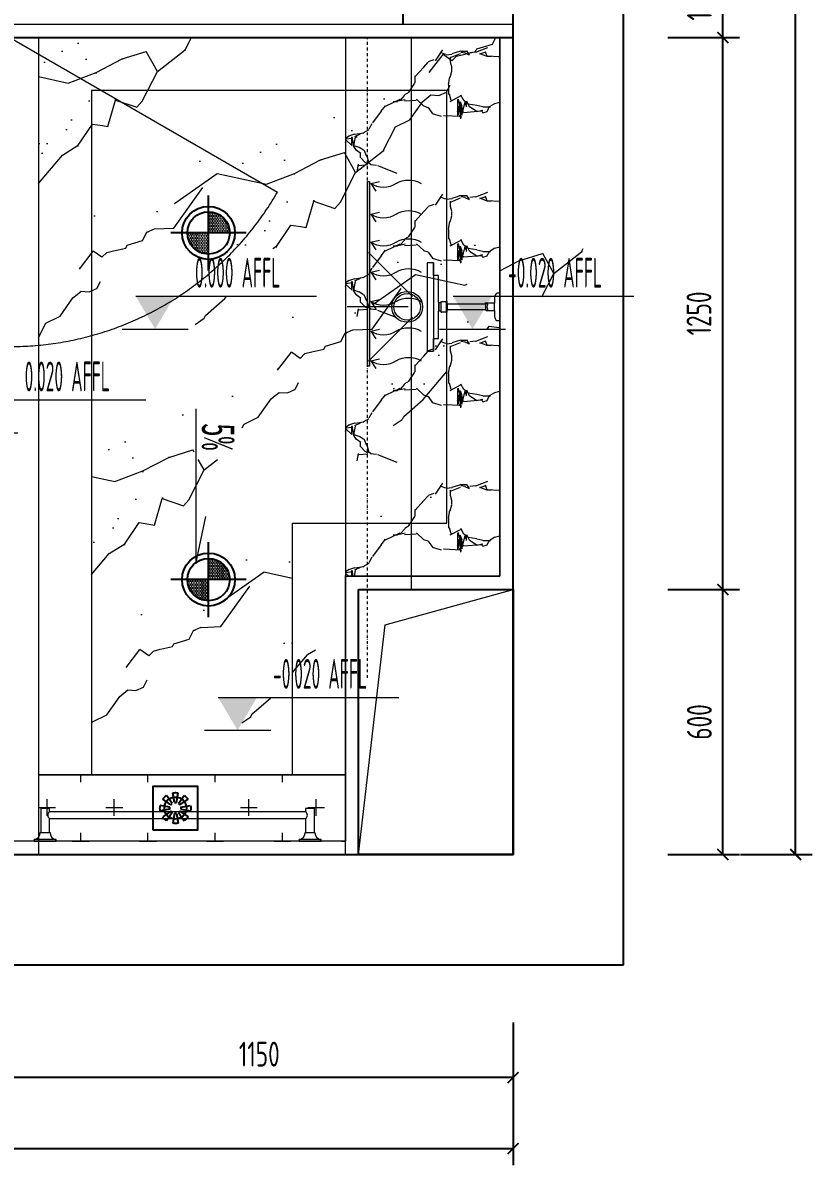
# Model space of a CAD drawing. Header units: millimetres. Extents: x 3162 to 221128, y -144913 to 11496.
# Drawn here: x 20386 to 22174, y -94248 to -91661 of the extents above; entities that cross this region are included whole.
import ezdxf
from ezdxf.enums import TextEntityAlignment as Align

# ---------------------------------------------------------------- set-up
doc = ezdxf.new("R2010")
doc.units = ezdxf.units.MM
doc.header["$LTSCALE"] = 10
doc.linetypes.add('DASHDOT2', pattern=[12.7, 6.35, -3.175, 0, -3.175])
doc.linetypes.add('HIDDEN', pattern=[9.525, 6.35, -3.175])
doc.layers.get('Defpoints').update_dxf_attribs({"color": 250})
for name, color, linetype, lineweight in [('FC-Material【地坪分割线】', 138, 'Continuous', 0), ('FF-Complete【墙体完成线】', 6, 'Continuous', 0), ('FF-FIXT【洁具】', 31, 'Continuous', 0), ('Fine【细线】', 250, 'Continuous', 0), ('RC-dimensions', 44, 'Continuous', 0), ('RC-Lamplight【灯带】', 205, 'DASHDOT2', 0), ('RC-Lamps【天花灯具】', 2, 'Continuous', 0), ('RC-Modelling【天花造型】', 30, 'Continuous', 0)]:
    doc.layers.add(name, color=color, linetype=linetype, lineweight=lineweight)
for name, color, linetype in [('SYMBOL【符号】', 136, 'Continuous'), ('T★★05-天花灯具', 4, 'Continuous'), ('WALL_NEW【新建墙体】', 4, 'Continuous'), ('WALL【墙体】', 7, 'Continuous'), ('图层5', 251, 'Continuous'), ('屋面', 4, 'Continuous')]:
    doc.layers.add(name, color=color, linetype=linetype)
doc.styles.add('尺寸标注', font='ARCHS.SHX', dxfattribs={"width": 0.8})
doc.styles.add('文字', font='')
doc.styles.add('标高', font='ARCHS.SHX', dxfattribs={"width": 0.5})
doc.styles.get('文字').set_extended_font_data('SimSun')
doc.dimstyles.new('海龙1：25', dxfattribs={"dimscale": 25, "dimtxt": 2.25, "dimasz": 1, "dimexe": 1.5, "dimexo": 1, "dimgap": 1, "dimtad": 1, "dimdec": 0, "dimrnd": 5, "dimdsep": 46, "dimtxsty": '尺寸标注', "dimblk": 'ARCHTICK', "dimblk1": 'ARCHTICK', "dimblk2": 'ARCHTICK', "dimcen": 1, "dimclrd": 44, "dimclre": 44, "dimclrt": 2, "dimadec": 0, "dimazin": 0, "dimtfac": 1, "dimtdec": 0, "dimtix": 1, "dimtmove": 2, "dimatfit": 3, "dimldrblk": 'hl_arrow2', "dimfxl": 5, "dimfxlon": 1, "dimarcsym": 0})

# ---------------------------------------------------------------- blocks, each defined once
blk = doc.blocks.new('_ArchTick')
at = {"color": 2, "linetype": 'ByBlock', "const_width": 0.15}
blk.add_lwpolyline([(-0.5, -0.5), (0.5, 0.5)], dxfattribs=at)
blk = doc.blocks.new('*D1028')
at = {"layer": 'Defpoints', "color": 0, "transparency": 16777216}
for p in [(15246.2, -93910.6), (21496.2, -93924.9), (21496.2, -94210.6)]:
    blk.add_point(p, dxfattribs=at)
at = {"layer": 'RC-dimensions', "color": 44, "lineweight": -2, "transparency": 16777216}
for p, q in [((15246.2, -94085.6), (15246.2, -94248.1)), ((21496.2, -94085.6), (21496.2, -94248.1)), ((15246.2, -94210.6), (21496.2, -94210.6))]:
    blk.add_line(p, q, dxfattribs=at)
at = {"layer": 'RC-dimensions', "color": 44, "lineweight": -2, "transparency": 16777216, "xscale": 25, "yscale": 25, "zscale": 25, "rotation": 180}
blk.add_blockref('_ArchTick', (15246.2, -94210.6), dxfattribs=at)
at = {"layer": 'RC-dimensions', "color": 44, "lineweight": -2, "transparency": 16777216, "xscale": 25, "yscale": 25, "zscale": 25}
blk.add_blockref('_ArchTick', (21496.2, -94210.6), dxfattribs=at)
at = {"layer": 'RC-dimensions', "color": 2, "transparency": 16777216, "insert": (18371.2, -94156.3), "char_height": 56.25, "attachment_point": 5, "style": '尺寸标注'}
blk.add_mtext('6250', dxfattribs=at)
blk = doc.blocks.new('hl_arrow2')
at = {"color": 2}
blk.add_line((-0.22, 0), (-1, 0), dxfattribs=at)
blk.add_lwpolyline([(-0.22, 0), (-0.86, -0.69), (-0.65, -0.86), (0, 0), (-0.65, 0.86), (-0.86, 0.69)], close=True, dxfattribs=at)
for points in [[(-0.86, 0.69), (-0.65, 0.86), (-0.22, 0), (0, 0)], [(-0.86, -0.69), (-0.65, -0.86), (-0.22, 0), (0, 0)]]:
    blk.add_solid(points, dxfattribs=at)
blk = doc.blocks.new('*D1029')
at = {"layer": 'Defpoints', "color": 0, "transparency": 16777216}
for p in [(21671.4, -92944.5), (21971.4, -92944.5), (21671.4, -93544.5)]:
    blk.add_point(p, dxfattribs=at)
at = {"layer": 'RC-dimensions', "color": 44, "lineweight": -2, "transparency": 16777216}
for p, q in [((21846.4, -92944.5), (22008.9, -92944.5)), ((21971.4, -93544.5), (21971.4, -92944.5)), ((21846.4, -93544.5), (22008.9, -93544.5))]:
    blk.add_line(p, q, dxfattribs=at)
at = {"layer": 'RC-dimensions', "color": 44, "lineweight": -2, "transparency": 16777216, "xscale": 25, "yscale": 25, "zscale": 25}
for p, rotation in [((21971.4, -92944.5), 90), ((21971.4, -93544.5), 270)]:
    blk.add_blockref('_ArchTick', p, dxfattribs=dict(at, rotation=rotation))
at = {"layer": 'RC-dimensions', "color": 2, "transparency": 16777216, "insert": (21918.2, -93244.5), "char_height": 56.25, "attachment_point": 5, "rotation": 90, "style": '尺寸标注'}
blk.add_mtext('600', dxfattribs=at)
blk = doc.blocks.new('*D1030')
at = {"layer": 'Defpoints', "color": 0, "transparency": 16777216}
for p in [(21671.4, -91694.5), (21971.4, -91694.5), (21671.4, -92944.5)]:
    blk.add_point(p, dxfattribs=at)
at = {"layer": 'RC-dimensions', "color": 44, "lineweight": -2, "transparency": 16777216}
for p, q in [((21846.4, -91694.5), (22008.9, -91694.5)), ((21971.4, -92944.5), (21971.4, -91694.5)), ((21846.4, -92944.5), (22008.9, -92944.5))]:
    blk.add_line(p, q, dxfattribs=at)
at = {"layer": 'RC-dimensions', "color": 44, "lineweight": -2, "transparency": 16777216, "xscale": 25, "yscale": 25, "zscale": 25}
for p, rotation in [((21971.4, -91694.5), 90), ((21971.4, -92944.5), 270)]:
    blk.add_blockref('_ArchTick', p, dxfattribs=dict(at, rotation=rotation))
at = {"layer": 'RC-dimensions', "color": 2, "transparency": 16777216, "insert": (21917.1, -92319.5), "char_height": 56.25, "attachment_point": 5, "rotation": 90, "style": '尺寸标注'}
blk.add_mtext('1250', dxfattribs=at)
blk = doc.blocks.new('*D1031')
at = {"layer": 'Defpoints', "color": 0, "transparency": 16777216}
for p in [(21846.4, -89794.5), (22136.1, -89794.5), (21846.4, -93544.5)]:
    blk.add_point(p, dxfattribs=at)
at = {"layer": 'RC-dimensions', "color": 44, "lineweight": -2, "transparency": 16777216}
for p, q in [((22011.1, -89794.5), (22173.6, -89794.5)), ((22136.1, -93544.5), (22136.1, -89794.5)), ((22011.1, -93544.5), (22173.6, -93544.5))]:
    blk.add_line(p, q, dxfattribs=at)
at = {"layer": 'RC-dimensions', "color": 44, "lineweight": -2, "transparency": 16777216, "xscale": 25, "yscale": 25, "zscale": 25}
for p, rotation in [((22136.1, -89794.5), 90), ((22136.1, -93544.5), 270)]:
    blk.add_blockref('_ArchTick', p, dxfattribs=dict(at, rotation=rotation))
at = {"layer": 'RC-dimensions', "color": 2, "transparency": 16777216, "insert": (22080.6, -91589.5), "char_height": 56.25, "attachment_point": 5, "rotation": 90, "style": '尺寸标注'}
blk.add_mtext('3750', dxfattribs=at)
blk = doc.blocks.new('花洒平面')
at = {"color": 8}
for p, q in [((0, 207.8), (0, 345.7)), ((-23.2, 198.2), (-122.7, 297.6)), ((23.2, 198.2), (122.7, 297.6)), ((100, 150), (-100, 150)), ((10, 139.4), (-10, 139.4)), ((9.5, 133.4), (-9.5, 133.4)), ((7.6, 138.4), (-7.5, 138.4)), ((11, 121.4), (-11, 121.4)), ((6, 119.4), (-6, 119.4)), ((-6.5, 32), (6.5, 32)), ((-8.5, 12), (8.5, 12))]:
    blk.add_line(p, q, dxfattribs=at)
blk.add_lwpolyline([(11, 131.4, 0.992115), (11, 133.4), (9.5, 133.4, 0.130917), (7.6, 138.4), (9.5, 138.4, 0.413995), (10, 139.4), (71.3, 139.4), (71.3, 150), (100, 150), (100, 165), (-100, 165), (-100, 150), (-71.3, 150), (-71.3, 139.4), (-10, 139.4, 0.413995), (-9.5, 138.4), (-7.5, 138.4, 0.130917), (-9.5, 133.4), (-11, 133.4, 0.992115), (-11, 131.4, 0.003958), (-11, 131.4, 0.080962), (-11, 121.4, 1), (-11, 119.4), (-6, 119.4), (-6, 32), (-6.5, 32, 0.414214), (-8.5, 30), (-8.5, 12), (-21, 12, 0.261972), (-31, 7), (-31, 0), (31, 0), (31, 7, 0.261972), (21, 12), (8.5, 12), (8.5, 30, 0.414214), (6.5, 32), (6, 32), (6, 119.4), (11, 119.4, 1), (11, 121.4, 0.080962), (11, 131.4)], format="xyb")
blk.add_lwpolyline([(8.5, 30, -0.375464), (2.6, 29, 0.238002), (-2.6, 29, -0.375464), (-8.5, 30)], format="xyb", dxfattribs=at)
for radius in [35, 30]:
    blk.add_circle((0, 210), radius, dxfattribs=at)
blk = doc.blocks.new('DOORBLK101')
blk.add_line((-0.5, 0), (0, 0.866))
at = {"color": 8, "linetype": 'HIDDEN', "ltscale": 10}
blk.add_arc((-0.5, 0), 1, 0, 60, dxfattribs=at)
blk = doc.blocks.new('*D1034')
at = {"layer": 'Defpoints', "color": 0, "transparency": 16777216}
for p in [(21671.4, -91544.5), (21971.4, -91544.5), (21671.4, -91694.5)]:
    blk.add_point(p, dxfattribs=at)
at = {"layer": 'RC-dimensions', "color": 44, "lineweight": -2, "transparency": 16777216}
for p, q in [((21846.4, -91544.5), (22008.9, -91544.5)), ((21971.4, -91694.5), (21971.4, -91544.5)), ((21846.4, -91694.5), (22008.9, -91694.5))]:
    blk.add_line(p, q, dxfattribs=at)
at = {"layer": 'RC-dimensions', "color": 44, "lineweight": -2, "transparency": 16777216, "xscale": 25, "yscale": 25, "zscale": 25}
for p, rotation in [((21971.4, -91544.5), 90), ((21971.4, -91694.5), 270)]:
    blk.add_blockref('_ArchTick', p, dxfattribs=dict(at, rotation=rotation))
at = {"layer": 'RC-dimensions', "color": 2, "transparency": 16777216, "insert": (21918.2, -91619.5), "char_height": 56.25, "attachment_point": 5, "rotation": 90, "style": '尺寸标注'}
blk.add_mtext('150', dxfattribs=at)
blk = doc.blocks.new('*D1038')
at = {"layer": 'Defpoints', "color": 0, "transparency": 16777216}
for p in [(20346.2, -93749.9), (21496.2, -93749.9), (20346.2, -94049.9)]:
    blk.add_point(p, dxfattribs=at)
at = {"layer": 'RC-dimensions', "color": 44, "lineweight": -2, "transparency": 16777216}
for p, q in [((20346.2, -93924.9), (20346.2, -94087.4)), ((21496.2, -93924.9), (21496.2, -94087.4)), ((21496.2, -94049.9), (20346.2, -94049.9))]:
    blk.add_line(p, q, dxfattribs=at)
at = {"layer": 'RC-dimensions', "color": 44, "lineweight": -2, "transparency": 16777216, "xscale": 25, "yscale": 25, "zscale": 25, "rotation": 180}
blk.add_blockref('_ArchTick', (20346.2, -94049.9), dxfattribs=at)
at = {"layer": 'RC-dimensions', "color": 44, "lineweight": -2, "transparency": 16777216, "xscale": 25, "yscale": 25, "zscale": 25}
blk.add_blockref('_ArchTick', (21496.2, -94049.9), dxfattribs=at)
at = {"layer": 'RC-dimensions', "color": 2, "transparency": 16777216, "insert": (20921.2, -93996.7), "char_height": 56.25, "attachment_point": 5, "style": '尺寸标注'}
blk.add_mtext('1150', dxfattribs=at)
blk = doc.blocks.new('海龙工具_毛巾架平面')
at = {"linetype": 'ByBlock', "lineweight": 0}
for p, q in [((-323.6, 0.4), (-323.6, 4.4)), ((-275.6, 0.4), (-275.6, 4.4)), ((276.4, 0.4), (276.4, 4.4)), ((324.4, 0.4), (324.4, 4.4))]:
    blk.add_line(p, q, dxfattribs=at)
for points in [[(-289.6, 66.9), (-289.6, 74.4), (-309.6, 74.4), (-309.6, 20.4)], [(290.4, 66.9), (-289.6, 66.9)], [(-289.6, 20.2), (-289.6, 51.9)], [(-289.6, 51.9), (290.4, 51.9)], [(310.4, 20.2), (310.4, 74.4), (290.4, 74.4), (290.4, 66.9)], [(290.4, 51.9), (290.4, 20.4)]]:
    blk.add_lwpolyline(points)
for points in [[(-324.6, 4.4, 0.406293), (-310.6, 20.4), (-288.6, 20.4, 0.411692), (-274.6, 4.4)], [(275.4, 4.4, 0.406293), (289.4, 20.4), (311.4, 20.4, 0.411692), (325.4, 4.4)]]:
    blk.add_lwpolyline(points, format="xyb", dxfattribs=at)
for points in [[(-274.6, 0.4), (-274.6, 4.4), (-324.6, 4.4), (-324.6, 0.4)], [(325.4, 0.4), (325.4, 4.4), (275.4, 4.4), (275.4, 0.4)]]:
    blk.add_lwpolyline(points, close=True, dxfattribs=at)
at = {"color": 250}
for centre, start, end in [((-284.3, 59.4), 125.0015, 234.9985), ((285.2, 59.4), 305.0015, 54.9985)]:
    blk.add_arc(centre, 9.16, start, end, dxfattribs=at)
blk = doc.blocks.new('卫_毛巾架')
blk.add_blockref('海龙工具_毛巾架平面', (0, -0.4))
blk = doc.blocks.new('排气')
at = {"lineweight": 0}
blk.add_hatch(color=256, dxfattribs=at).paths.add_polyline_path([(5.5, 266.1), (0, 266.1), (0, -266.1), (5.5, -266.1)])
for p, q in [((10.1, 250.8), (24.3, 273.1)), ((10.1, 250.8), (35.1, 245.1)), ((10.1, 165.3), (24.3, 187.7)), ((10.1, 165.3), (35.1, 159.7)), ((10.1, 79.9), (24.3, 102.2)), ((10.1, 79.9), (35.1, 74.2)), ((10.1, -4.8), (24.3, 17.5)), ((10.1, -4.8), (35.1, -10.5)), ((10.1, -91.2), (24.3, -68.8)), ((10.1, -91.2), (35.1, -96.8)), ((10.1, -172.1), (24.3, -149.8)), ((10.1, -172.1), (35.1, -177.8)), ((10.1, -260.1), (24.3, -237.8)), ((10.1, -260.1), (35.1, -265.8))]:
    blk.add_line(p, q, dxfattribs=at)
blk.add_lwpolyline([(5.5, 266.1), (0, 266.1), (0, -266.1), (5.5, -266.1)], close=True, dxfattribs=at)
for centre, major_axis, start_param, end_param in [((46.3, 199.4), (44.5, 44.5), 0.170276, 1.40052), ((118.9, 313.4), (51.2, -51.2), 4.972928, 6.022646), ((46.3, 114), (44.5, 44.5), 0.170276, 1.40052), ((118.9, 228), (51.2, -51.2), 4.972928, 6.022646), ((46.3, 28.5), (44.5, 44.5), 0.170276, 1.40052), ((118.9, 142.5), (51.2, -51.2), 4.972928, 6.022646), ((46.3, -56.2), (44.5, 44.5), 0.170276, 1.40052), ((118.9, 57.8), (51.2, -51.2), 4.972928, 6.022646), ((46.3, -142.5), (44.5, 44.5), 0.170276, 1.40052), ((118.9, -28.5), (51.2, -51.2), 4.972928, 6.022646), ((46.3, -223.5), (44.5, 44.5), 0.170276, 1.40052), ((118.9, -109.5), (51.2, -51.2), 4.972928, 6.022646), ((46.3, -311.5), (44.5, 44.5), 0.170276, 1.40052), ((118.9, -197.5), (51.2, -51.2), 4.972928, 6.022646)]:
    blk.add_ellipse(centre, major_axis=major_axis, ratio=1, start_param=start_param, end_param=end_param, dxfattribs=at)
blk = doc.blocks.new('海龙_05068579')
at = {"layer": 'T★★05-天花灯具'}
h = blk.add_hatch(dxfattribs=at)
h.set_pattern_fill('DOTS', color=250, scale=300.055998, style=0)
h.set_pattern_definition([(0, (-1006.7902, 1050.705), (1.905356, 3.810711), [0, -3.810711])])
edge = h.paths.add_edge_path()
edge.add_line((0, 48), (0, 0))
edge.add_line((0, 0), (48, 0))
edge.add_ellipse((0, 0), major_axis=(33.9, 33.9), ratio=1, start_angle=315, end_angle=405)
edge = h.paths.add_edge_path()
edge.add_line((0, 0), (-48, 0))
edge.add_ellipse((0, 0), major_axis=(33.9, 33.9), ratio=1, start_angle=135, end_angle=225)
edge.add_line((0, -48), (0, 0))
at = {"layer": 'T★★05-天花灯具', "color": 8}
for p, q in [((0, -85), (0, 85)), ((85, 0), (-85, 0))]:
    blk.add_line(p, q, dxfattribs=at)
at = {"layer": 'T★★05-天花灯具'}
blk.add_ellipse((0, 0), major_axis=(42.4, 42.4), ratio=1, start_param=5.497787, end_param=11.780972, dxfattribs=at)
at = {"layer": 'T★★05-天花灯具', "color": 8}
blk.add_ellipse((0, 0), major_axis=(33.9, 33.9), ratio=1, start_param=5.497787, end_param=11.780972, dxfattribs=at)
blk = doc.blocks.new('dsfdsdgds')
at = {"layer": '图层5'}
for p, q in [((372347.6, 3771.9), (372329.2, 3784.8)), ((372350.7, 3775), (372337.8, 3793.4)), ((372355.7, 3777.1), (372351.8, 3799.2)), ((372360, 3777.1), (372363.9, 3799.2)), ((372365.1, 3775), (372377.9, 3793.4)), ((372368.2, 3771.9), (372386.5, 3784.8)), ((372345.5, 3766.9), (372323.4, 3770.8)), ((372345.5, 3762.5), (372323.4, 3758.6)), ((372347.6, 3757.5), (372329.2, 3744.6)), ((372350.7, 3754.4), (372337.8, 3736)), ((372355.7, 3752.3), (372351.8, 3730.2)), ((372360, 3752.3), (372363.9, 3730.2)), ((372365.1, 3754.4), (372377.9, 3736)), ((372368.2, 3757.5), (372386.5, 3744.6)), ((372370.2, 3766.9), (372392.3, 3770.8)), ((372370.2, 3762.5), (372392.3, 3758.6))]:
    blk.add_line(p, q, dxfattribs=at)
for radius, start, end in [(35, 125, 145), (35, 80, 100), (12.6, 80, 100), (35, 35, 55), (35, 170, 190), (12.6, 170, 190), (12.6, 125, 145), (12.6, 215, 235), (12.6, 260, 280), (12.6, 35, 55), (12.6, 305, 325), (12.6, 350, 10), (35, 350, 10), (35, 215, 235), (35, 260, 280), (35, 305, 325)]:
    blk.add_arc((372357.9, 3764.7), radius, start, end, dxfattribs=at)
at = {"layer": '屋面'}
blk.add_lwpolyline([(372307.9, 3714.7), (372407.9, 3714.7), (372407.9, 3814.7), (372307.9, 3814.7)], close=True, dxfattribs=at)
blk = doc.blocks.new('hl_ElevationD-A2')
blk.add_hatch(color=150).paths.add_polyline_path([(1.469, 2.475), (0, 0), (-1.469, 2.475)])
at = {"color": 150}
for p, q in [((-1.469, 2.475), (12.173, 2.475)), ((-2.5, 0), (2.5, 0))]:
    blk.add_line(p, q, dxfattribs=at)
blk.add_lwpolyline([(0.998, 2.475), (1.469, 2.475)], dxfattribs=at)
at = {"color": 2, "style": '标高', "width": 0.8, "flags": 8}
blk.add_attdef('HEIGHT', text='', height=2.25, dxfattribs=at).set_placement((6.234, 4.25), align=Align.MIDDLE_CENTER)
blk = doc.blocks.new('hl_Connection-A2')
at = {"color": 130, "linetype": 'Continuous'}
blk.add_lwpolyline([(0, 0), (14.02, 0), (9.74, 0.9)], dxfattribs=at)
at = {"color": 2, "style": '文字', "width": 0.6}
blk.add_text('5%%%', height=3, dxfattribs=at).set_placement((1.28, 0.55))

msp = doc.modelspace()

# ---------------------------------------------------------------- hatches: boundary and pattern name
at = {"layer": 'FC-Material【地坪分割线】'}
h = msp.add_hatch(dxfattribs=at)
h.set_pattern_fill('大理石', color=8, scale=80, angle=333, style=0, pattern_type=2)
h.set_pattern_definition([(14.987, (19676.58, -91725.01), (1241.3514, 215.9785), [16.144, -3374.17]), (41.1986, (19451.3, -91638.51), (1135.501, 1118.3906), [58.16, -4013.025]), (33.9454, (19427.53, -91658.72), (792.284, 444.7898), [24.71, -5164.29]), (63, (19448.03, -91644.9), (449.07, -228.81), [7.2, -748.8]), (44.565, (19665.77, -91735.66), (343.217, 673.6), [15.18, -1578.61]), (144.4692, (19665.77, -91735.66), (-449.0673, 228.8112), [24.27, -5072.116]), (52.2157, (19614.58, -91762.11), (1821.9346, 2465.5925), [51.306, -5335.84]), (35.133, (19381.312, -91384.665), (3512.35322, 2452.75984), [118.095, -24681.828]), (333, (19438.1, -91289.2), (343.22, 673.6), [0, -504]), (37.9831, (19791.323, -91314.79), (1927.785, 1563.18036), [79.454, -8263.23]), (54.4391, (19828.882, -91669.279), (3987.08591, 5604.78592), [112.857, -23587.202]), (55.875, (19611.88, -91481.943), (2165.15134, 3139.19346), [58.048, -12132.085]), (49.7595, (19495.06, -91600.198), (1478.71774, 1791.99157), [125.743, -13077.228]), (333, (19425.2, -91564.2), (343.22, 673.6), [0, -504]), (333, (19428.8, -91575.1), (343.22, 673.6), [0, -504]), (333, (19497.64, -91564.8), (343.22, 673.6), [0, -504]), (333, (19523.6, -91478.1), (343.22, 673.6), [0, -504]), (32.0362, (19576.29, -91504.213), (792.2841, 444.78976), [41.983, -8774.416]), (333, (19611.2, -91483.2), (343.22, 673.6), [0, -504]), (333, (19541.7, -91478.24), (343.22, 673.6), [0, -504]), (333, (19585.4, -91446), (343.22, 673.6), [0, -504]), (333, (19530.7, -91499.9), (343.22, 673.6), [0, -504]), (23.1944, (19767.63, -91678.47), (792.284, 444.7897), [18.745, -3917.62]), (63, (19757.83, -91697.7), (449.07, -228.81), [21.6, -734.4]), (16.6678, (19722.86, -91708.19), (2033.6355, 660.7682), [36.497, -7627.784]), (63, (19719.6, -91714.6), (449.07, -228.81), [7.2, -748.8]), (12.8056, (19692.176, -91720.835), (1241.3514, 215.9785), [28.117, -5876.43]), (333, (19649.2, -91642), (343.22, 673.6), [0, -504]), (333, (19769.3, -91677.6), (343.22, 673.6), [0, -504]), (333, (19769.3, -91677.6), (343.22, 673.6), [0, -504]), (2.3578, (19784.86, -91671.09), (1690.4187, -12.8327), [44.06, -4582.047]), (333, (19790.5, -91632.2), (343.22, 673.6), [0, -504]), (119.31, (19791.32, -91314.79), (-554.9178, 1131.2233), [51.92, -5399.674]), (341.1301, (19696.377, -91379.544), (4833.88966, -1614.51117), [50.912, -10640.542]), (20.8624, (19589.334, -91341.164), (2825.9196, 1105.55794), [67.967, -14205.113]), (347.6209, (19477.892, -91316.705), (3037.62054, -699.2663), [114.095, -11865.847]), (333, (19535.84, -91293.6), (343.22, 673.6), [0, -504]), (351.435, (19644.44, -91433.89), (2139.486, -241.644), [22.77, -4758.595]), (349.699, (19666.96, -91437.28), (449.067, -228.811), [12.53, -2618.43]), (74.0937, (19679.285, -91439.52), (1504.3831, 5172.8289), [62.365, -13034.362]), (333, (19636.6, -91381.25), (343.22, 673.6), [0, -504]), (333, (19696.8, -91378.16), (343.22, 673.6), [0, -504]), (333, (19596.44, -91424.4), (343.22, 673.6), [0, -504]), (333, (19612.2, -91250.75), (343.22, 673.6), [0, -504]), (333, (19575.86, -91268.6), (343.22, 673.6), [0, -504]), (17.1449, (19711.575, -91286.278), (2033.6355, 660.76822), [56.858, -11883.262]), (27.5829, (19652.845, -91316.96), (792.2841, 444.78971), [66.261, -13848.61]), (333, (19712.4, -91286.14), (343.22, 673.6), [0, -504]), (333, (19630.04, -91287.1), (343.22, 673.6), [0, -504]), (333, (19712.4, -91286.14), (343.22, 673.6), [0, -504]), (333, (19652.4, -91318.04), (343.22, 673.6), [0, -504]), (48.0686, (19744.55, -91396.01), (1478.7177, 1791.9916), [18.63, -3893.463]), (63, (19757, -91382.15), (449.07, -228.81), [75.6, -680.4]), (23.1944, (19979.95, -91140.19), (792.284, 444.7897), [18.745, -3917.62]), (333, (19782.6, -91219.5), (343.22, 673.6), [0, -504]), (333, (19793.4, -91234.1), (343.22, 673.6), [0, -504]), (333, (19743, -91190.24), (343.22, 673.6), [0, -504]), (333, (19855.6, -91147.7), (343.22, 673.6), [0, -504]), (26.1301, (19881.73, -91211.363), (792.2841, 444.7897), [36, -7524]), (63, (19853.95, -91265.9), (449.07, -228.81), [61.2, -694.8]), (333, (19854.6, -91264.84), (343.22, 673.6), [0, -504]), (356.1986, (19961.71, -91138.98), (1690.4187, -12.8327), [18.28, -3820.07]), (39.0375, (19952.53, -91146.43), (1135.501, 1118.391), [11.82, -2470.09]), (39.0375, (19943.35, -91153.87), (1135.501, 1118.391), [11.82, -2470.09]), (54.8699, (19914.053, -91195.508), (2165.15138, 3139.19345), [50.912, -10640.542]), (63, (19997.2, -91132.8), (449.07, -228.81), [18, -738]), (333, (19959.3, -91085.2), (343.22, 673.6), [0, -504])])
h.paths.add_polyline_path([(21246.2, -90444.5), (21246.2, -90394.5), (20486.2, -90394.5), (20366.2, -90394.5), (20366.2, -89814.5), (19366.2, -89814.5), (19366.2, -90394.5), (19276.2, -90394.5), (19276.2, -91544.5), (19496.2, -91544.5), (20298.3, -91544.5), (21246.2, -91544.5), (21246.2, -91344.5)])
h.paths.add_polyline_path([(19846.2, -90024.5, -1), (19896.2, -90024.5, -1)], flags=16)
h.paths.add_polyline_path([(20237.7, -90992.5), (20637.1, -90992.5), (20637.1, -90882.8), (20237.7, -90882.8)], flags=24)
h.paths.add_polyline_path([(19816.4, -91585.7), (20180.6, -91585.7), (20180.6, -91476), (19816.4, -91476)], flags=9)
h.paths.add_polyline_path([(20271.2, -91694.5), (19396.2, -91694.5), (19396.2, -93514.5), (20271.2, -93514.5)])
edge = h.paths.add_edge_path(flags=16)
edge.add_arc((19871.2, -93114.5), 55, -180, 0, ccw=False)
edge.add_arc((19871.2, -93114.5), 55, 0, 180, ccw=False)
h.paths.add_polyline_path([(19821.3, -92282), (20185.5, -92282), (20185.5, -92172.3), (19821.3, -92172.3)], flags=16)
h.paths.add_polyline_path([(21346.2, -91814.5), (20541.2, -91814.5), (20541.2, -93364.5), (20996.2, -93364.5), (20996.2, -92794.5), (21346.2, -92794.5)])
h.paths.add_polyline_path([(20304.2, -92517), (20668.4, -92517), (20668.4, -92407.3), (20304.2, -92407.3)], flags=17)
h.paths.add_polyline_path([(20690.2, -92282), (21054.4, -92282), (21054.4, -92172.3), (20690.2, -92172.3)], flags=16)
h.paths.add_polyline_path([(20773.4, -92549.7), (20773.4, -92650.1), (20882.7, -92650.1), (20882.7, -92549.7)], flags=16)
h.paths.add_polyline_path([(20860, -93190.5), (21258, -93190.5), (21258, -93080.8), (20860, -93080.8)], flags=16)
h.paths.add_polyline_path([(20541.2, -91814.5), (21346.2, -91814.5), (21346.2, -92354.7), (21466.2, -92354.7), (21466.2, -91694.5), (20421.2, -91694.5), (20421.2, -92515.4), (20541.2, -92515.4)])
h.paths.add_polyline_path([(20304.2, -92517), (20668.4, -92517), (20668.4, -92407.3), (20304.2, -92407.3)], flags=17)
h.paths.add_polyline_path([(21392.2, -92282), (21790.2, -92282), (21790.2, -92172.3), (21392.2, -92172.3)])
h = msp.add_hatch(dxfattribs=at)
h.set_pattern_fill('CROSS', color=8, scale=12, style=0)
h.set_pattern_definition([(0, (20345.14, -93514.53), (76.2, 76.2), [38.1, -114.3]), (90, (20364.19, -93533.58), (-76.2, 76.2), [38.1, -114.3])])
h.paths.add_polyline_path([(20421.2, -93364.5), (20421.2, -93514.5), (21116.2, -93514.5), (21116.2, -93365.3), (21114.4, -93365.3), (21040.3, -93365.3)])
h.paths.add_polyline_path([(20771.2, -93489.5), (20671.2, -93489.5), (20671.2, -93389.5), (20771.2, -93389.5)], flags=16)
at = {"layer": 'FF-FIXT【洁具】'}
h = msp.add_hatch(dxfattribs=at)
h.set_pattern_fill('AA大理石深SC800', color=8, scale=700, style=0, pattern_type=2)
h.set_pattern_definition([(177.769103, (2591073.56, -1794790.542), (-700.00002183, -2.69e-05), [40.03034, -8366.3405]), (28.1136392, (2591053.56, -1794753.144), (700.0000028, 327.23196765), [26.45461, -5529.00824]), (76.6298055, (2591053.56, -1794700.16), (-1.05e-05, 327.2319275), [14.41496, -3012.71901]), (106.992819, (2591056.89, -1794676.79), (6.7e-06, 327.2319222), [11.40566, -2383.78875]), (21.8355897, (2591053.56, -1794653.416), (699.99999517, 327.2319006), [25.13679, -5253.58526]), (17.3096175, (2591056.89, -1794647.18), (700.0000145, 327.231969), [10.47438, -2189.14444]), (162.690382, (2591033.56, -1794788.98), (-700.0000325, 327.231908), [20.94876, -2178.67006]), (125.490837, (2591013.56, -1794782.75), (-4.3e-05, 327.231901), [17.22434, -1188.48149]), (162.690382, (2591003.56, -1794768.73), (-700.0000325, 327.231908), [10.47438, -2189.14444]), (136.925518, (2590993.56, -1794765.6), (-2e-05, 327.23191), [22.8165, -935.47517]), (3.3442344, (2590950.226, -1794751.586), (700.000013, 4.667e-05), [26.71214, -5582.84048]), (10.5914065, (2590933.56, -1794754.7), (1400.000031, 327.2319727), [16.95554, -3543.70772]), (0, (2590923.56, -1794754.7), (700, 327.23194), [10, -689.99994]), (103.370194, (2591053.56, -1794753.144), (-5.48e-05, 327.2319113), [14.41489, -3012.71901]), (90, (2591050.2, -1794739.1), (700, -4e-14), [10.90773, -316.32419]), (90, (2591050.2, -1794728.2), (700, -4e-14), [10.90773, -316.32419]), (78.995121, (2591050.226, -1794717.304), (-2.72e-05, 327.2319559), [17.46185, -3649.52189]), (90, (2591053.56, -1794665.9), (700, -4e-14), [12.46598, -314.76592]), (6.6658365, (2591043.56, -1794648.74), (699.9999705, 1.27e-05), [13.42411, -2805.63262]), (160.679045, (2591043.56, -1794648.74), (-699.9999937, 327.231933), [14.12908, -2952.97835]), (47.485996, (2590760.226, -1794854.43), (700.0000005, 654.4639248), [14.79793, -3092.76646]), (6.1571803, (2590770.226, -1794843.522), (2800.00001973, 327.23192843), [43.58473, -9109.2134]), (31.9352432, (2590813.56, -1794838.85), (699.9999716, 327.2319319), [11.78345, -2462.74511]), (19.3209546, (2590823.56, -1794832.615), (699.999996, 327.2319281), [14.12908, -2952.97835]), (8.8568723, (2590836.89, -1794827.94), (699.9999635, 5.46e-05), [20.24134, -2105.10111]), (30.29957, (2590856.89, -1794824.82), (700.0000166, 327.2319738), [15.44284, -3227.55244]), (61.8626245, (2590870.23, -1794817.03), (-3.7e-05, 327.231936), [14.13664, -1470.21231]), (52.9473395, (2590876.893, -1794804.566), (700.00000455, 981.6958246), [33.192334, -6937.19747]), (51.263996, (2590896.89, -1794778.076), (699.999997, 981.6958529), [15.98128, -3340.08304]), (25.054876, (2590906.9, -1794765.6), (700, -3e-06), [36.79571, -735.91427]), (47.485996, (2590940.226, -1794750.03), (700.0000005, 654.4639248), [14.79793, -3092.76646]), (31.9352432, (2590950.23, -1794739.12), (699.9999716, 327.2319319), [11.78345, -2462.74511]), (56.6470201, (2590960.226, -1794732.887), (700.0000012, 981.6958188), [24.25143, -5068.55181]), (90, (2590973.56, -1794712.6), (700, -4e-14), [15.582476, -311.64945]), (47.485996, (2590973.56, -1794697.05), (700.0000005, 654.4639248), [29.59586, -3077.96853]), (47.485996, (2590993.56, -1794675.23), (700.0000005, 654.4639248), [14.79793, -3092.76646]), (19.3209546, (2591003.56, -1794664.32), (699.999996, 327.2319281), [14.12908, -2952.97835]), (56.2378233, (2591016.893, -1794659.65), (699.99996254, 981.69585345), [29.98968, -6267.84088]), (25.054876, (2590836.9, -1794834.17), (700, -3e-06), [14.71827, -757.99171]), (80.6556929, (2590833.56, -1794854.43), (2.62e-05, 327.2319152), [20.52967, -4290.69354]), (160.679045, (2590846.89, -1794859.105), (-699.9999937, 327.231933), [14.12908, -2952.97835]), (148.064756, (2590856.89, -1794865.34), (-699.999967, 327.2319416), [11.78345, -2462.74511]), (115.424913, (2590863.56, -1794879.36), (-700.000029, 1636.1597197), [15.52817, -3245.38277]), (103.370194, (2590866.89, -1794893.386), (-5.48e-05, 327.2319113), [14.41489, -3012.71901]), (144.961427, (2590873.56, -1794898.06), (-700.0000265, 654.4638884), [8.14233, -1701.74844]), (173.334163, (2590886.89, -1794899.62), (-699.9999705, 1.88e-05), [13.42411, -2805.63262]), (158.418473, (2590930.226, -1794916.76), (-4199.99999472, 1636.15974199), [46.60026, -9739.4493]), (78.995121, (2590843.56, -1794915.2), (-2.72e-05, 327.2319559), [17.46185, -3649.52189]), (4.4550498, (2590846.89, -1794898.06), (700.0000104, 4.37e-05), [20.0606, -4192.66778]), (154.945124, (2590866.9, -1794896.5), (-700, -9e-07), [7.35917, -765.35081]), (132.514004, (2590860.226, -1794893.386), (-699.9999993, 654.463926), [14.79793, -3092.76646]), (90, (2590850.2, -1794882.5), (700, -4e-14), [9.34949, -317.88246]), (142.076999, (2590850.23, -1794873.13), (-700.0000235, 654.463844), [12.67686, -2649.46857]), (125.490837, (2590840.23, -1794865.34), (-4.3e-05, 327.231901), [11.48294, -1194.22296]), (99.344307, (2590833.56, -1794855.99), (-2.57e-05, 327.2319152), [20.5296, -4290.69354]), (90, (2590830.2, -1794854.4), (700, -4e-14), [18.69897, -308.53291]), (136.925518, (2590830.23, -1794854.43), (-2e-05, 327.23191), [18.2532, -940.03847]), (70.3775316, (2590813.56, -1794851.31), (1.97e-05, 327.231914), [9.92593, -2074.51804]), (175.54495, (2590813.56, -1794851.313), (-700.0000158, -2.36e-05), [40.1212, -4172.60718]), (148.064756, (2591410.23, -1794927.67), (-699.999967, 327.2319416), [23.56697, -2450.96166]), (35.0385725, (2591370.23, -1794922.99), (700.000032, 654.463882), [8.14233, -1701.74844]), (6.6658365, (2591386.89, -1794922.99), (699.9999705, 1.27e-05), [13.42411, -2805.63262]), (162.690382, (2591376.89, -1794930.78), (-700.0000325, 327.231908), [10.47438, -2189.14444]), (64.5750864, (2591363.56, -1794958.83), (699.9999829, 1636.1597424), [31.05627, -3229.8546]), (0, (2591370.23, -1794923), (700, 327.23194), [16.666664, -683.33328]), (118.137375, (2591413.56, -1794933.9), (-2.2e-05, 327.231903), [7.06832, -1477.28063]), (157.435521, (2591443.56, -1794946.367), (-699.9999875, 327.23189523), [32.48693, -6789.76837]), (136.925518, (2591450.23, -1794952.6), (-2e-05, 327.23191), [9.1266, -949.16507]), (154.945124, (2591460.23, -1794957.27), (-700, -9e-07), [11.03872, -761.67126]), (49.4476465, (2591393.56, -1794929.23), (700.0000126, 981.6957893), [10.25416, -2143.11958]), (51.263996, (2591170.226, -1794661.21), (699.999997, 981.6958529), [15.98128, -3340.08304]), (136.925518, (2591170.23, -1794661.2), (-2e-05, 327.23191), [9.1266, -949.16507]), (176.655765, (2591163.56, -1794654.974), (-700.00001707, -1.59e-05), [26.71214, -5582.84048]), (106.992819, (2591136.89, -1794653.42), (6.7e-06, 327.2319222), [11.40566, -2383.78875]), (19.3209546, (2591120.226, -1794647.18), (699.999996, 327.2319281), [14.12908, -2952.97835]), (159.49524, (2591136.89, -1794653.416), (-700.0000066, 327.2319549), [17.79407, -3718.95475]), (180, (2591146.9, -1794653.4), (-700, 327.23194), [10, -689.99994]), (22.2465213, (2591110.226, -1794642.51), (700.0000198, 327.23192524), [28.8113, -6021.55701]), (6.6658365, (2591096.89, -1794644.07), (699.9999705, 1.27e-05), [13.42411, -2805.63262]), (52.1215557, (2591266.893, -1794905.85), (700.0000225, 981.6958277), [21.71596, -4538.63158]), (78.995121, (2591280.226, -1794888.71), (-2.72e-05, 327.2319559), [17.46185, -3649.52189]), (162.690382, (2591283.56, -1794871.57), (-700.0000325, 327.231908), [10.47438, -2189.14444]), (164.332014, (2591273.56, -1794868.454), (-1399.9999669, 327.2319563), [17.30988, -3617.75911]), (104.970339, (2591256.89, -1794863.78), (-3.98e-05, 327.2319457), [12.90394, -2696.92402]), (109.622468, (2591253.56, -1794851.31), (-1.74e-05, 327.231914), [9.92593, -2074.51804]), (90, (2591250.2, -1794841.96), (700, -4e-14), [12.46598, -314.76592]), (25.054876, (2591250.23, -1794845.08), (700, -3e-06), [14.71827, -757.99171]), (166.844039, (2591270.23, -1794849.76), (-699.999993, 327.2319035), [20.53905, -1417.1955]), (0, (2591260.23, -1794849.76), (700, 327.23194), [10, -689.99994]), (15.667986, (2591243.56, -1794854.43), (1399.9999669, 327.2319563), [17.30988, -3617.75911]), (180, (2591260.23, -1794854.43), (-700, 327.23194), [16.666664, -683.33328]), (180, (2591273.56, -1794854.43), (-700, 327.23194), [13.333334, -686.66661]), (61.8626245, (2591270.23, -1794860.66), (-3.7e-05, 327.231936), [7.06832, -1477.28063]), (162.690382, (2591280.23, -1794863.78), (-700.0000325, 327.231908), [10.47438, -2189.14444]), (173.334163, (2591293.56, -1794865.34), (-699.9999705, 1.88e-05), [13.42411, -2805.63262]), (171.143127, (2591303.56, -1794866.9), (-699.9999743, -6e-06), [10.12067, -2115.22178]), (13.15596, (2591113.56, -1794778.08), (699.999983, 327.2319595), [13.6927, -1424.04185]), (146.796701, (2591113.56, -1794778.076), (-1400.0000003, 981.6958516), [19.91878, -4163.01753]), (118.137375, (2591096.9, -1794767.17), (-2.2e-05, 327.231903), [14.13664, -1470.21231]), (90, (2591090.2, -1794767.2), (700, -4e-14), [12.46598, -314.76592]), (113.162745, (2591090.23, -1794767.17), (-3.44e-05, 327.2319177), [8.47434, -1771.13755]), (75.873987, (2591080.226, -1794785.867), (699.99999423, 2945.08749146), [27.31624, -5709.08807]), (90, (2591080.2, -1794785.9), (700, -4e-14), [18.69897, -308.53291]), (106.992819, (2591080.23, -1794767.17), (6.7e-06, 327.2319222), [11.40566, -2383.78875]), (90, (2591076.9, -1794793.66), (700, -4e-14), [37.397934, -289.83395]), (95.3136086, (2591076.893, -1794793.658), (-1.335e-05, 327.2319124), [35.99435, -7522.8223]), (83.5762835, (2591070.226, -1794787.425), (3.255e-05, 327.23196893), [29.79375, -6226.89452]), (90, (2591070.2, -1794787.4), (700, -4e-14), [9.34949, -317.88246]), (76.6298055, (2591070.226, -1794778.076), (-1.05e-05, 327.2319275), [14.41496, -3012.71901]), (103.370194, (2591073.56, -1794764.05), (-5.48e-05, 327.2319113), [14.41489, -3012.71901]), (90, (2591070.2, -1794776.5), (700, -4e-14), [26.490205, -300.7417]), (133.553349, (2591373.56, -1794912.085), (-700.0000129, 654.4639115), [19.35087, -4044.33463]), (169.408593, (2591390.226, -1794915.2), (-1400.000041, 327.2319161), [16.95554, -3543.70772]), (6.6658365, (2591363.56, -1794919.88), (699.9999705, 1.27e-05), [13.42411, -2805.63262]), (66.837255, (2591363.56, -1794919.88), (-2.94e-05, 327.231945), [8.47434, -1771.13755]), (148.064756, (2591366.89, -1794899.62), (-699.999967, 327.2319416), [35.35042, -2439.17821]), (164.332014, (2591336.89, -1794880.92), (-1399.9999669, 327.2319563), [17.30988, -3617.75911]), (122.690182, (2591320.226, -1794876.245), (-699.9999866, 981.6958593), [18.51521, -3869.68155]), (160.679045, (2591310.226, -1794860.66), (-699.9999937, 327.231933), [14.12908, -2952.97835]), (169.408593, (2591296.89, -1794855.99), (-1400.000041, 327.2319161), [16.95554, -3543.70772]), (133.553349, (2591280.226, -1794852.87), (-700.0000129, 654.4639115), [19.35087, -4044.33463]), (130.552353, (2591266.89, -1794838.85), (-700.000004, 981.6957954), [20.50832, -2132.86542]), (102.074477, (2591253.56, -1794823.265), (-2.5e-05, 327.2319044), [15.93501, -3330.41737]), (169.408593, (2591250.226, -1794807.68), (-1400.000041, 327.2319161), [33.91108, -3526.75218]), (139.920946, (2591216.893, -1794801.45), (-700.0000024, 654.46388085), [21.78204, -4552.44356]), (154.945124, (2591200.23, -1794787.43), (-700, -9e-07), [11.03872, -761.67126]), (90, (2591190.2, -1794782.75), (700, -4e-14), [29.606696, -297.62523]), (0, (2591176.9, -1794753.14), (700, 327.23194), [13.333334, -686.66661]), (14.9560981, (2591153.56, -1794759.377), (1399.9999853, 327.2319453), [24.15147, -5047.66192]), (31.9352432, (2591143.56, -1794765.61), (699.9999716, 327.2319319), [11.78345, -2462.74511]), (61.8626245, (2591136.9, -1794778.08), (-3.7e-05, 327.231936), [14.13664, -1470.21231]), (17.3096175, (2591126.89, -1794781.19), (700.0000145, 327.231969), [10.47438, -2189.14444]), (118.137375, (2591126.9, -1794781.2), (-2.2e-05, 327.231903), [7.06832, -1477.28063]), (4.4550498, (2591083.56, -1794778.076), (700.0000104, 4.37e-05), [40.1212, -4172.60718]), (51.263996, (2591073.56, -1794790.54), (699.999997, 981.6958529), [15.98128, -3340.08304]), (0, (2591126.9, -1794767.17), (700, 327.23194), [16.666664, -683.33328]), (166.844039, (2591126.9, -1794767.17), (-699.999993, 327.2319035), [13.6927, -1424.04185]), (171.143127, (2591113.56, -1794764.05), (-699.9999743, -6e-06), [20.24134, -2105.10111]), (142.076999, (2591093.56, -1794760.935), (-700.0000235, 654.463844), [12.67686, -2649.46857]), (118.137375, (2591083.56, -1794753.14), (-2.2e-05, 327.231903), [14.13664, -1470.21231]), (90, (2591056.9, -1794686.14), (700, -4e-14), [9.34949, -317.88246]), (171.143127, (2591086.89, -1794645.62), (-699.9999743, -6e-06), [10.12067, -2115.22178]), (154.945124, (2591096.9, -1794650.3), (-700, -9e-07), [11.03872, -761.67126]), (125.490837, (2591096.9, -1794650.3), (-4.3e-05, 327.231901), [11.48294, -1194.22296]), (0, (2591076.9, -1794640.95), (700, 327.23194), [13.333334, -686.66661]), (17.3096175, (2591066.89, -1794644.07), (700.0000145, 327.231969), [10.47438, -2189.14444])])
h.paths.add_polyline_path([(21466.2, -91694.5), (21116.2, -91694.5), (21116.2, -92914.5), (21466.2, -92914.5)])
h.paths.add_polyline_path([(21221.2, -92304.5, -1), (21291.2, -92304.5, -1)], flags=16)
h.paths.add_polyline_path([(21226.2, -92304.5, -1), (21286.2, -92304.5, -1)], flags=0)
h.paths.add_polyline_path([(21434.2, -92295.1, -0.523191), (21437.2, -92301.9, 0.238002), (21437.2, -92307.1, -0.523191), (21434.2, -92313.9)], flags=16)

# ---------------------------------------------------------------- linework, layer by layer
at = {"layer": 'FC-Material【地坪分割线】'}
for points in [[(20271.2, -91694.5), (20421.2, -91694.5), (20421.2, -93514.5), (20271.2, -93514.5)], [(20541.2, -91814.5), (20541.2, -93364.5), (20996.2, -93364.5), (20996.2, -92794.5), (21346.2, -92794.5), (21346.2, -91814.5)], [(20421.2, -93544.5), (21116.2, -93544.5), (21116.2, -93364.5), (20421.2, -93364.5)]]:
    msp.add_lwpolyline(points, close=True, dxfattribs=at)
msp.add_lwpolyline([(20421.2, -91694.5), (20421.2, -93364.5), (21116.2, -93364.5), (21116.2, -92914.5), (21466.2, -92914.5), (21466.2, -91694.5), (20421.2, -91694.5)], dxfattribs=at)
at = {"layer": 'FF-Complete【墙体完成线】'}
msp.add_lwpolyline([(19366.2, -93544.5), (19366.2, -91664.5), (21496.2, -91664.5), (21496.2, -92944.5), (21146.2, -92944.5), (21146.2, -93544.5), (19366.2, -93544.5)], dxfattribs=at)
msp.add_lwpolyline([(21466.2, -91694.5), (21466.2, -92914.5), (21116.2, -92914.5), (21116.2, -93514.5), (19396.2, -93514.5), (19396.2, -91694.5)], close=True, dxfattribs=at)
at = {"layer": 'FF-FIXT【洁具】'}
msp.add_lwpolyline([(21116.2, -92914.5), (21466.2, -92914.5), (21466.2, -91694.5), (21116.2, -91694.5)], close=True, dxfattribs=at)
at = {"layer": 'Fine【细线】', "color": 250}
msp.add_lwpolyline([(21146.2, -93544.5), (21206.2, -93024.5), (21496.2, -92944.5)], dxfattribs=at)
at = {"layer": 'RC-Lamplight【灯带】', "ltscale": 0.1}
msp.add_line((21166.2, -93144.5), (21166.2, -91694.5), dxfattribs=at)
at = {"layer": 'RC-Modelling【天花造型】'}
msp.add_line((21266.2, -92944.5), (21266.2, -91694.5), dxfattribs=at)
msp.add_lwpolyline([(19396.2, -91694.5), (21496.2, -91694.5), (21496.2, -92944.5), (21146.2, -92944.5), (21146.2, -93544.5), (19396.2, -93544.5), (19396.2, -91694.5)], dxfattribs=at)
for points in [[(21266.2, -91694.5), (21496.2, -91694.5), (21496.2, -92944.5), (21266.2, -92944.5)], [(21266.2, -91694.5), (21466.2, -91694.5), (21466.2, -92914.5), (21266.2, -92914.5)]]:
    msp.add_lwpolyline(points, close=True, dxfattribs=at)
at = {"layer": 'SYMBOL【符号】'}
msp.add_circle((20731.2, -93439.5), 25, dxfattribs=at)
at = {"layer": 'WALL_NEW【新建墙体】'}
for p, q in [((21496.2, -91694.5), (21496.2, -89794.5)), ((20298.3, -91694.5), (21496.2, -91694.5))]:
    msp.add_line(p, q, dxfattribs=at)
msp.add_lwpolyline([(21496.2, -91344.5), (21246.2, -91344.5), (21246.2, -91664.5)], dxfattribs=at)
at = {"layer": 'WALL【墙体】'}
for p, q in [((21496.2, -93544.5), (21496.2, -91544.5)), ((21746.2, -93794.5), (21746.2, -91544.5)), ((15246.2, -93544.5), (21496.2, -93544.5)), ((14996.2, -93794.5), (21746.2, -93794.5))]:
    msp.add_line(p, q, dxfattribs=at)
msp.add_lwpolyline([(21146.2, -92944.5), (21496.2, -92944.5), (21496.2, -93544.5), (21146.2, -93544.5)], close=True, dxfattribs=at)

# ---------------------------------------------------------------- block references
at = {"layer": 'FC-Material【地坪分割线】'}
ref = msp.add_blockref('hl_ElevationD-A2', (20685.3, -92354.7), dxfattribs=dict(at, xscale=30, yscale=30, zscale=30))
ref.add_attrib('HEIGHT', '0.000 AFFL', dxfattribs={"layer": '0', "color": 2, "height": 67.5, "style": '标高', "width": 0.5}).set_placement((20872.3, -92227.2), align=Align.MIDDLE_CENTER)
ref = msp.add_blockref('hl_ElevationD-A2', (21404.2, -92354.7), dxfattribs=dict(at, xscale=30, yscale=30, zscale=30))
ref.add_attrib('HEIGHT', '-0.020 AFFL', dxfattribs={"layer": '0', "color": 2, "height": 67.5, "style": '标高', "width": 0.5}).set_placement((21591.2, -92227.2), align=Align.MIDDLE_CENTER)
ref = msp.add_blockref('hl_ElevationD-A2', (20299.2, -92589.6), dxfattribs=dict(at, xscale=30, yscale=30, zscale=30))
ref.add_attrib('HEIGHT', '0.020 AFFL', dxfattribs={"layer": '0', "color": 2, "height": 67.5, "style": '标高', "width": 0.5}).set_placement((20486.3, -92462.1), align=Align.MIDDLE_CENTER)
at = {"layer": 'FC-Material【地坪分割线】', "xscale": 25, "yscale": 25, "zscale": 25, "rotation": 270}
msp.add_blockref('hl_Connection-A2', (20777.8, -92535.8), dxfattribs=at)
at = {"layer": 'FC-Material【地坪分割线】'}
ref = msp.add_blockref('hl_ElevationD-A2', (20872, -93263.1), dxfattribs=dict(at, xscale=30, yscale=30, zscale=30))
ref.add_attrib('HEIGHT', '-0.020 AFFL', dxfattribs={"layer": '0', "color": 2, "height": 67.5, "style": '标高', "width": 0.5}).set_placement((21059, -93135.6), align=Align.MIDDLE_CENTER)
at = {"layer": 'FC-Material【地坪分割线】', "extrusion": (0, 0, -1), "zscale": -1, "rotation": 90.00000000000004}
msp.add_blockref('dsfdsdgds', (-16966.5, -465797.4), dxfattribs=at)
at = {"layer": 'FF-FIXT【洁具】', "xscale": 700, "yscale": 700, "zscale": 700, "rotation": 269.9999999999997}
msp.add_blockref('DOORBLK101', (20356.2, -92044.5), dxfattribs=at)
at = {"layer": 'FF-FIXT【洁具】', "rotation": 90}
msp.add_blockref('花洒平面', (21466.2, -92304.5), dxfattribs=at)
at = {"layer": 'FF-FIXT【洁具】'}
msp.add_blockref('卫_毛巾架', (20735.8, -93514.5), dxfattribs=at)
at = {"layer": 'RC-Lamps【天花灯具】', "xscale": -0.785586852612386, "yscale": 0.785586852612386, "zscale": 0.785586852612386, "rotation": 180}
msp.add_blockref('排气', (21166.2, -92229.5), dxfattribs=at)
at = {"layer": 'RC-Lamps【天花灯具】'}
for p in [(20806.2, -92137), (20806.2, -92922)]:
    msp.add_blockref('海龙_05068579', p, dxfattribs=at)

# ---------------------------------------------------------------- dimensions: what is measured, and where the dimension line sits
at = {"layer": 'RC-dimensions'}
dim = msp.add_linear_dim(base=(22136.1, -89794.5), p1=(21846.4, -93544.5), p2=(21846.4, -89794.5), angle=270, dimstyle='海龙1：25', dxfattribs=at)
dim.commit()
dim.dimension.update_dxf_attribs({"geometry": '*D1031', "text_midpoint": (22080.6, -91589.5), "dimtype": 160})
for base, p1, p2, picture, middle in [((21971.4, -91544.5), (21671.4, -91694.5), (21671.4, -91544.5), '*D1034', (21918.2, -91619.5)), ((21971.4, -91694.5), (21671.4, -92944.5), (21671.4, -91694.5), '*D1030', (21917.1, -92319.5)), ((21971.4, -92944.5), (21671.4, -93544.5), (21671.4, -92944.5), '*D1029', (21918.2, -93244.5))]:
    dim = msp.add_linear_dim(base=base, p1=p1, p2=p2, angle=270, dimstyle='海龙1：25', dxfattribs=at)
    dim.commit()
    dim.dimension.update_dxf_attribs({"geometry": picture, "text_midpoint": middle})
for base, p1, p2, picture, middle in [((20346.2, -94049.9), (21496.2, -93749.9), (20346.2, -93749.9), '*D1038', (20921.2, -93996.7)), ((21496.2, -94210.6), (15246.2, -93910.6), (21496.2, -93924.9), '*D1028', (18371.2, -94156.3))]:
    dim = msp.add_linear_dim(base=base, p1=p1, p2=p2, dimstyle='海龙1：25', dxfattribs=at)
    dim.commit()
    dim.dimension.update_dxf_attribs({"geometry": picture, "text_midpoint": middle})

doc.saveas('drawing.dxf')
